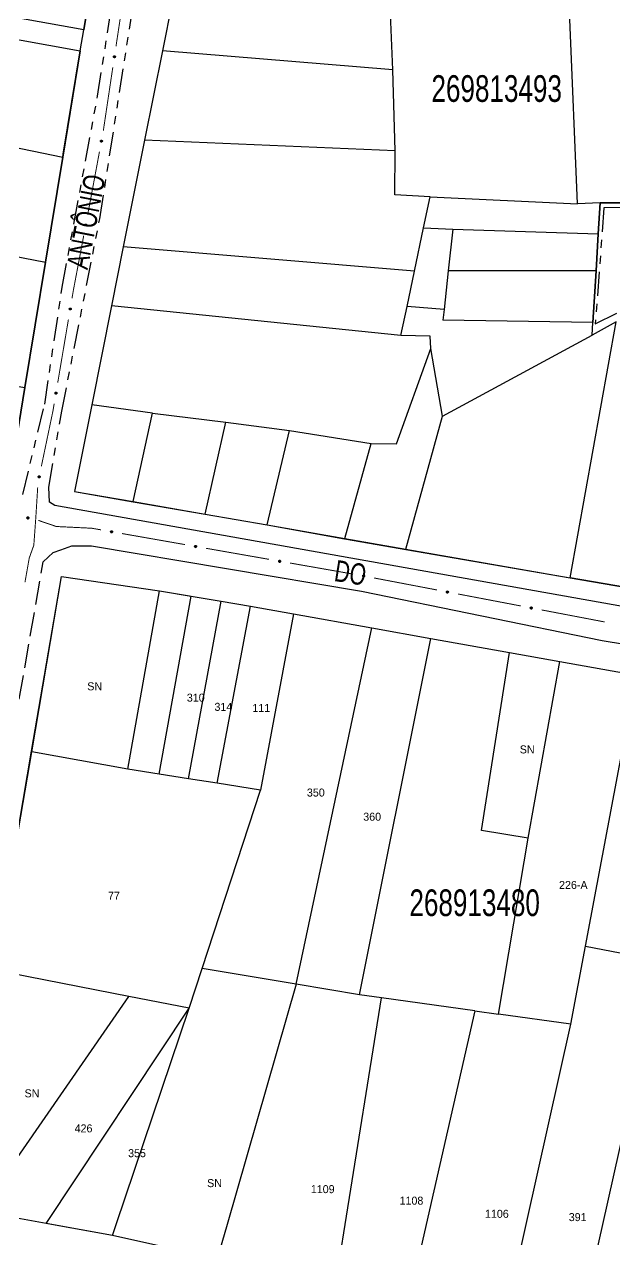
# Model space of a CAD drawing. Extents: x 209193 to 212081, y 4877574 to 4880493.
# Drawn here: x 210298.9 to 210409.7, y 4879056.4 to 4879284.2 of the extents above; entities that cross this region are included whole.
import ezdxf
from ezdxf.enums import TextEntityAlignment as Align

# ---------------------------------------------------------------- set-up
doc = ezdxf.new("R2010")
doc.units = 0
doc.header["$LTSCALE"] = 1.5
doc.header["$MEASUREMENT"] = 0
doc.linetypes.add('TRACO_11', pattern=[8, 3, -1, 3, -1])
doc.linetypes.add('TRACO_25', pattern=[8, 3, -1, 1, -1, 1, -1])
for name, color, linetype in [('CD_MALHA_LOTES', 7, 'CONTINUOUS'), ('CD_TXT_QUADRA', 255, 'CONTINUOUS'), ('RU-QUADRA', 210, 'CONTINUOUS'), ('SV-EIXO-ROD-ESTR', 7, 'CONTINUOUS'), ('SV-EIXO-RUA-N-PAV', 6, 'CONTINUOUS'), ('SV-EIXO-RUA-PAV', 20, 'CONTINUOUS'), ('SV-EST-MUNIC-PAV', 20, 'CONTINUOUS'), ('SV-RUA-NAO-PAV', 7, 'CONTINUOUS'), ('SV-RUA-PAVIM', 7, 'CONTINUOUS'), ('SV-TXT-MUNIC-PAV', 7, 'CONTINUOUS'), ('SV-TXT-RUA-PAV', 7, 'CONTINUOUS'), ('Th_NmrPort', 1, 'CONTINUOUS')]:
    doc.layers.add(name, color=color, linetype=linetype)
doc.styles.add('ARIAL', font='ARIAL.SHX')

msp = doc.modelspace()

# ---------------------------------------------------------------- linework, layer by layer
at = {"layer": 'CD_MALHA_LOTES', "linetype": 'Continuous', "flags": 128}
for points in [[(210402.707237, 4879250.561901), (210399.853673, 4879319.83175)], [(210314.563081, 4879310.231325), (210310.102541, 4879283.168264)], [(210328.497247, 4879297.526537), (210324.840557, 4879279.214924)], [(210368.035547, 4879275.674219), (210367.390669, 4879292.21345)], [(210310.102541, 4879283.168264), (210264.346281, 4879291.394479)], [(210263.728195, 4879287.453265), (210309.447486, 4879279.193905)], [(210309.447486, 4879279.193905), (210306.162639, 4879259.264029)], [(210324.840557, 4879279.214924), (210321.496426, 4879262.468516)], [(210368.035547, 4879275.674219), (210324.840557, 4879279.214924)], [(210368.490755, 4879260.462679), (210368.035547, 4879275.674219)], [(210244.64313, 4879271.957399), (210306.162639, 4879259.264029)], [(210321.496426, 4879262.468516), (210317.506944, 4879242.490382)], [(210368.490755, 4879260.462679), (210321.496426, 4879262.468516)], [(210368.452821, 4879252.230998), (210368.490755, 4879260.462679)], [(210306.162639, 4879259.264029), (210302.925699, 4879239.624811)], [(210375.05334, 4879251.851657), (210368.452821, 4879252.230998)], [(210373.829866, 4879246.031659), (210375.05334, 4879251.851657)], [(210375.05334, 4879251.851657), (210402.707237, 4879250.561901)], [(210254.487128, 4879248.956573), (210302.925699, 4879239.624811)], [(210406.955847, 4879250.713637), (210402.707237, 4879250.561901)], [(210406.955847, 4879250.713637), (210406.600519, 4879244.912909)], [(210415.149594, 4879250.713637), (210406.955847, 4879250.713637)], [(210372.118496, 4879237.890769), (210373.829866, 4879246.031659)], [(210373.829866, 4879246.031659), (210379.30195, 4879245.782215)], [(210379.30195, 4879245.782215), (210378.44944, 4879237.970444)], [(210379.30195, 4879245.782215), (210406.600519, 4879244.912909)], [(210406.600519, 4879244.912909), (210406.176922, 4879237.997687)], [(210317.506944, 4879242.490382), (210315.301276, 4879231.445056)], [(210372.118496, 4879237.890769), (210317.506944, 4879242.490382)], [(210302.925699, 4879239.624811), (210299.052821, 4879216.127226)], [(210370.732769, 4879231.298941), (210372.118496, 4879237.890769)], [(210378.44944, 4879237.970444), (210377.663208, 4879230.765988)], [(210406.176922, 4879237.997687), (210378.44944, 4879237.970444)], [(210406.176922, 4879237.997687), (210405.582016, 4879228.285842)], [(210315.301276, 4879231.445056), (210311.592466, 4879212.872441)], [(210369.590842, 4879225.866857), (210315.301276, 4879231.445056)], [(210369.590842, 4879225.866857), (210370.732769, 4879231.298941)], [(210377.663208, 4879230.765988), (210370.732769, 4879231.298941)], [(210377.663208, 4879230.765988), (210377.443183, 4879228.749842)], [(210405.582016, 4879228.285842), (210377.443183, 4879228.749842)], [(210401.324292, 4879180.463464), (210409.926158, 4879228.405274)], [(210409.926158, 4879228.405274), (210405.438486, 4879225.942725)], [(210405.438486, 4879225.942725), (210405.582016, 4879228.285842)], [(210375.05334, 4879225.753055), (210369.590842, 4879225.866857)], [(210375.205076, 4879223.401146), (210375.05334, 4879225.753055)], [(210377.405249, 4879210.731185), (210405.438486, 4879225.942725)], [(210368.756293, 4879205.572158), (210375.205076, 4879223.401146)], [(210377.405249, 4879210.731185), (210375.205076, 4879223.401146)], [(210278.025174, 4879219.695758), (210299.052821, 4879216.127226)], [(210299.052821, 4879216.127226), (210297.211324, 4879204.954466)], [(210311.592466, 4879212.872441), (210308.35134, 4879196.641851)], [(210323.007871, 4879211.338129), (210311.592466, 4879212.872441)], [(210319.353185, 4879194.727401), (210323.007871, 4879211.338129)], [(210323.007871, 4879211.338129), (210336.739984, 4879209.593164)], [(210370.53447, 4879185.821255), (210377.405249, 4879210.731185)], [(210332.858588, 4879192.377302), (210336.739984, 4879209.593164)], [(210336.739984, 4879209.593164), (210348.689199, 4879208.075804)], [(210344.466433, 4879190.3574), (210348.689199, 4879208.075804)], [(210348.689199, 4879208.075804), (210363.976607, 4879205.648027)], [(210359.037012, 4879187.821948), (210363.976607, 4879205.648027)], [(210363.976607, 4879205.648027), (210368.756293, 4879205.572158)], [(210308.35134, 4879196.641851), (210319.353185, 4879194.727401)], [(210319.353185, 4879194.727401), (210332.858588, 4879192.377302)], [(210332.858588, 4879192.377302), (210344.466433, 4879190.3574)], [(210344.466433, 4879190.3574), (210359.037012, 4879187.821948)], [(210359.037012, 4879187.821948), (210370.53447, 4879185.821255)], [(210370.53447, 4879185.821255), (210401.324292, 4879180.463464)], [(210300.369337, 4879147.810695), (210305.905536, 4879180.719948)], [(210305.905536, 4879180.719948), (210324.308303, 4879178.015421)], [(210420.615695, 4879177.106533), (210401.324292, 4879180.463464)], [(210318.336701, 4879144.599803), (210324.308303, 4879178.015421)], [(210324.308303, 4879178.015421), (210330.224578, 4879177.018339)], [(210324.261556, 4879143.660528), (210330.224578, 4879177.018339)], [(210329.731185, 4879142.79342), (210335.877598, 4879176.065623)], [(210330.224578, 4879177.018339), (210335.877598, 4879176.065623)], [(210335.877598, 4879176.065623), (210341.355132, 4879175.142483)], [(210335.137546, 4879141.936342), (210341.355132, 4879175.142483)], [(210341.355132, 4879175.142483), (210349.439638, 4879173.696308)], [(210349.439638, 4879173.696308), (210343.264938, 4879140.647895)], [(210349.439638, 4879173.696308), (210364.118426, 4879171.070532)], [(210349.909813, 4879104.308045), (210364.118426, 4879171.070532)], [(210364.118426, 4879171.070532), (210375.2034, 4879169.087627)], [(210361.842968, 4879102.274781), (210375.2034, 4879169.087627)], [(210375.2034, 4879169.087627), (210389.950495, 4879166.449632)], [(210384.666819, 4879133.111426), (210389.950495, 4879166.449632)], [(210389.950495, 4879166.449632), (210399.375154, 4879164.763727)], [(210393.417602, 4879131.634596), (210399.375154, 4879164.763727)], [(210399.375154, 4879164.763727), (210413.741593, 4879162.193825)], [(210404.183983, 4879111.421962), (210413.741593, 4879162.193825)], [(210293.292455, 4879106.900844), (210300.369337, 4879147.810695)], [(210318.336701, 4879144.599803), (210300.369337, 4879147.810695)], [(210324.261556, 4879143.660528), (210318.336701, 4879144.599803)], [(210329.731185, 4879142.79342), (210324.261556, 4879143.660528)], [(210335.137546, 4879141.936342), (210329.731185, 4879142.79342)], [(210343.264938, 4879140.647895), (210335.137546, 4879141.936342)], [(210332.3351, 4879107.198885), (210343.264938, 4879140.647895)], [(210393.417602, 4879131.634596), (210384.666819, 4879133.111426)], [(210387.915246, 4879098.645212), (210392.67638, 4879127.240876), (210393.417602, 4879131.634596)], [(210404.183983, 4879111.421962), (210418.507897, 4879108.652669)], [(210318.539515, 4879101.996468), (210293.292455, 4879106.900844)], [(210329.841682, 4879099.800961), (210332.3351, 4879107.198885)], [(210349.909813, 4879104.308045), (210332.3351, 4879107.198885)], [(210349.909813, 4879104.308045), (210336.973607, 4879059.266532), (210335.112116, 4879052.785158)], [(210361.842968, 4879102.274781), (210349.909813, 4879104.308045)], [(210290.599963, 4879061.6959), (210318.539515, 4879101.996468)], [(210329.841682, 4879099.800961), (210318.539515, 4879101.996468)], [(210357.27, 4879047.52), (210359.145491, 4879059.265878), (210365.922148, 4879101.706911)], [(210365.922148, 4879101.706911), (210361.842968, 4879102.274781)], [(210383.473078, 4879099.263614), (210365.922148, 4879101.706911)], [(210416.735869, 4879100.855724), (210407.414685, 4879059.263661), (210402.665459, 4879038.073336)], [(210303.069092, 4879059.440846), (210329.841682, 4879099.800961)], [(210315.466178, 4879057.198821), (210316.164106, 4879059.267146), (210329.841682, 4879099.800961)], [(210383.473078, 4879099.263614), (210374.334932, 4879059.26543), (210370.99502, 4879044.646446)], [(210383.473078, 4879099.263614), (210387.915246, 4879098.645212)], [(210401.424777, 4879096.764526), (210387.915246, 4879098.645212)], [(210388.921684, 4879040.762336), (210393.052576, 4879059.264878), (210401.424777, 4879096.764526)], [(210303.069092, 4879059.440846), (210290.599963, 4879061.6959)], [(210315.466178, 4879057.198821), (210303.069092, 4879059.440846)], [(210335.112116, 4879052.785158), (210315.466178, 4879057.198821)]]:
    msp.add_lwpolyline(points, dxfattribs=at)
at = {"layer": 'CD_MALHA_LOTES', "linetype": 'Continuous'}
msp.add_lwpolyline([(210401.424777, 4879096.764526), (210404.183983, 4879111.421962)], dxfattribs=at)
at = {"layer": 'RU-QUADRA', "linetype": 'Continuous', "flags": 128}
for points in [[(210411.182642, 4879318.095801), (210399.853673, 4879319.83175), (210390.480541, 4879321.268004), (210380.895178, 4879322.750332), (210373.606526, 4879323.853627), (210366.502234, 4879324.942224), (210334.937794, 4879329.778875), (210328.497247, 4879297.526537), (210324.840557, 4879279.214924), (210321.496426, 4879262.468516), (210317.506944, 4879242.490382), (210315.301276, 4879231.445056), (210311.592466, 4879212.872441), (210308.35134, 4879196.641851), (210319.347358, 4879194.693911), (210332.858588, 4879192.377302), (210344.466433, 4879190.3574), (210359.03002, 4879187.78177), (210370.527926, 4879185.783644), (210401.318944, 4879180.432728), (210420.615695, 4879177.106533)], [(210179.149943, 4879299.940748), (210175.857757, 4879280.43617), (210172.260603, 4879259.124798), (210170.010659, 4879245.79499), (210165.863322, 4879221.224057), (210198.720238, 4879215.819791), (210222.195794, 4879211.95856), (210234.522881, 4879210.230387), (210246.076292, 4879208.315613), (210274.958794, 4879203.271539), (210296.327815, 4879199.594023), (210297.211324, 4879204.954466), (210299.052821, 4879216.127226), (210302.925699, 4879239.624811), (210306.162639, 4879259.264029), (210306.256382, 4879259.832789), (210309.413746, 4879279.199466), (210310.102541, 4879283.168264), (210312.743303, 4879299.190341)], [(210409.926158, 4879228.405274), (210405.438486, 4879225.942725), (210405.582016, 4879228.285842), (210406.176922, 4879237.997687), (210406.600519, 4879244.912909), (210406.955847, 4879250.713637), (210415.149594, 4879250.713637)], [(210335.112116, 4879052.785158), (210315.466178, 4879057.198821), (210304.027573, 4879059.267504), (210303.069092, 4879059.440846), (210290.599963, 4879061.6959), (210285.714518, 4879062.579437), (210293.292455, 4879106.900844), (210300.306637, 4879147.951926), (210305.905536, 4879180.719948), (210324.308303, 4879178.015421), (210335.885399, 4879176.064309), (210341.355132, 4879175.142483), (210349.439638, 4879173.696308), (210364.118426, 4879171.070532), (210375.2034, 4879169.087627), (210389.950495, 4879166.449632), (210399.375154, 4879164.763727), (210413.741593, 4879162.193825)]]:
    msp.add_lwpolyline(points, dxfattribs=at)
at = {"layer": 'SV-EIXO-ROD-ESTR'}
for points in [[(210299.508716, 4879191.821801), (210299.54921, 4879191.84923), (210299.58962, 4879191.864523), (210299.626996, 4879191.867577), (210299.660728, 4879191.861664), (210299.694556, 4879191.851728), (210299.726451, 4879191.834186), (210299.757539, 4879191.806875), (210299.785339, 4879191.766448), (210299.798285, 4879191.724021), (210299.80324, 4879191.687539), (210299.799099, 4879191.65201), (210299.788896, 4879191.61931), (210299.769579, 4879191.586781), (210299.741594, 4879191.555547), (210299.700267, 4879191.528577), (210299.660546, 4879191.513855), (210299.624317, 4879191.51185), (210299.588625, 4879191.516239), (210299.554211, 4879191.526797), (210299.523001, 4879191.544197), (210299.491604, 4879191.57243), (210299.465525, 4879191.613573), (210299.45039, 4879191.653022), (210299.447877, 4879191.689213), (210299.452988, 4879191.724255), (210299.462541, 4879191.758305), (210299.47884, 4879191.791101), (210299.508716, 4879191.821801)], [(210315.190337, 4879189.222008), (210315.229971, 4879189.250664), (210315.269895, 4879189.267187), (210315.30716, 4879189.271384), (210315.341057, 4879189.266507), (210315.375173, 4879189.257611), (210315.40759, 4879189.241053), (210315.4395, 4879189.214707), (210315.468524, 4879189.175149), (210315.482763, 4879189.133139), (210315.488832, 4879189.096825), (210315.485781, 4879189.061187), (210315.476584, 4879189.028189), (210315.458272, 4879188.995084), (210315.431256, 4879188.963008), (210315.390774, 4879188.934786), (210315.351522, 4879188.918855), (210315.315372, 4879188.915742), (210315.279562, 4879188.919036), (210315.244841, 4879188.928535), (210315.213113, 4879188.944972), (210315.180866, 4879188.97223), (210315.15354, 4879189.012556), (210315.137204, 4879189.051523), (210315.133584, 4879189.08762), (210315.137621, 4879189.122802), (210315.146127, 4879189.157128), (210315.161415, 4879189.190408), (210315.190337, 4879189.222008)], [(210330.949913, 4879186.45872), (210330.989547, 4879186.487375), (210331.029471, 4879186.503898), (210331.066736, 4879186.508096), (210331.100633, 4879186.503218), (210331.134749, 4879186.494322), (210331.167166, 4879186.477765), (210331.199076, 4879186.451418), (210331.2281, 4879186.411861), (210331.242339, 4879186.369851), (210331.248408, 4879186.333537), (210331.245357, 4879186.297898), (210331.23616, 4879186.264901), (210331.217848, 4879186.231796), (210331.190832, 4879186.19972), (210331.15035, 4879186.171497), (210331.111098, 4879186.155567), (210331.074948, 4879186.152453), (210331.039138, 4879186.155747), (210331.004417, 4879186.165246), (210330.972689, 4879186.181683), (210330.940442, 4879186.208942), (210330.913116, 4879186.249267), (210330.89678, 4879186.288234), (210330.89316, 4879186.324332), (210330.897197, 4879186.359513), (210330.905703, 4879186.39384), (210330.920991, 4879186.42712), (210330.949913, 4879186.45872)], [(210346.709489, 4879183.695431), (210346.749123, 4879183.724087), (210346.789047, 4879183.74061), (210346.826312, 4879183.744807), (210346.860209, 4879183.73993), (210346.894325, 4879183.731034), (210346.926742, 4879183.714476), (210346.958652, 4879183.688129), (210346.987676, 4879183.648572), (210347.001915, 4879183.606562), (210347.007984, 4879183.570248), (210347.004933, 4879183.53461), (210346.995736, 4879183.501612), (210346.977424, 4879183.468507), (210346.950408, 4879183.436431), (210346.909926, 4879183.408209), (210346.870675, 4879183.392278), (210346.834524, 4879183.389165), (210346.798714, 4879183.392459), (210346.763993, 4879183.401958), (210346.732265, 4879183.418395), (210346.700018, 4879183.445653), (210346.672692, 4879183.485979), (210346.656356, 4879183.524945), (210346.652736, 4879183.561043), (210346.656773, 4879183.596225), (210346.665279, 4879183.630551), (210346.680567, 4879183.663831), (210346.709489, 4879183.695431)], [(210362.470016, 4879180.928289), (210362.51007, 4879180.956355), (210362.550234, 4879180.972285), (210362.587557, 4879180.975931), (210362.621378, 4879180.970552), (210362.655359, 4879180.961152), (210362.687528, 4879180.944117), (210362.719043, 4879180.917301), (210362.747479, 4879180.877319), (210362.761094, 4879180.835102), (210362.766626, 4879180.798702), (210362.763048, 4879180.763113), (210362.753364, 4879180.730255), (210362.734563, 4879180.697425), (210362.707076, 4879180.665752), (210362.66618, 4879180.638132), (210362.626698, 4879180.622784), (210362.590505, 4879180.620206), (210362.554748, 4879180.624029), (210362.520171, 4879180.634041), (210362.48869, 4879180.650946), (210362.45685, 4879180.678679), (210362.430124, 4879180.719404), (210362.414366, 4879180.758608), (210362.411281, 4879180.794756), (210362.415838, 4879180.829873), (210362.424851, 4879180.864071), (210362.440629, 4879180.89712), (210362.470016, 4879180.928289)], [(210378.186972, 4879177.93208), (210378.227027, 4879177.960145), (210378.26719, 4879177.976076), (210378.304513, 4879177.979721), (210378.338334, 4879177.974343), (210378.372315, 4879177.964943), (210378.404484, 4879177.947908), (210378.436, 4879177.921091), (210378.464436, 4879177.881109), (210378.478051, 4879177.838893), (210378.483583, 4879177.802493), (210378.480005, 4879177.766903), (210378.47032, 4879177.734046), (210378.45152, 4879177.701216), (210378.424033, 4879177.669543), (210378.383137, 4879177.641922), (210378.343654, 4879177.626574), (210378.307461, 4879177.623996), (210378.271705, 4879177.62782), (210378.237128, 4879177.637832), (210378.205647, 4879177.654736), (210378.173807, 4879177.682469), (210378.14708, 4879177.723195), (210378.131323, 4879177.762399), (210378.128238, 4879177.798546), (210378.132794, 4879177.833664), (210378.141808, 4879177.867861), (210378.157586, 4879177.900911), (210378.186972, 4879177.93208)], [(210393.903929, 4879174.93587), (210393.943983, 4879174.963936), (210393.984147, 4879174.979867), (210394.02147, 4879174.983512), (210394.055291, 4879174.978133), (210394.089272, 4879174.968734), (210394.121441, 4879174.951698), (210394.152957, 4879174.924882), (210394.181393, 4879174.8849), (210394.195008, 4879174.842683), (210394.20054, 4879174.806284), (210394.196962, 4879174.770694), (210394.187277, 4879174.737836), (210394.168477, 4879174.705006), (210394.140989, 4879174.673333), (210394.100094, 4879174.645713), (210394.060611, 4879174.630365), (210394.024418, 4879174.627787), (210393.988662, 4879174.631611), (210393.954085, 4879174.641623), (210393.922603, 4879174.658527), (210393.890764, 4879174.68626), (210393.864037, 4879174.726985), (210393.84828, 4879174.76619), (210393.845194, 4879174.802337), (210393.849751, 4879174.837455), (210393.858765, 4879174.871652), (210393.874543, 4879174.904702), (210393.903929, 4879174.93587)]]:
    msp.add_lwpolyline(points, close=True, dxfattribs=at)
for points in [[(210299.447877, 4879191.689213), (210299.799099, 4879191.65201)], [(210299.45039, 4879191.653022), (210299.788896, 4879191.61931)], [(210299.452376, 4879191.669661), (210299.790941, 4879191.635781)], [(210299.452889, 4879191.705785), (210299.798918, 4879191.667572)], [(210299.452988, 4879191.724255), (210299.80324, 4879191.687539)], [(210299.45988, 4879191.631876), (210299.774394, 4879191.602977)], [(210299.461696, 4879191.741585), (210299.796253, 4879191.708535)], [(210299.462541, 4879191.758305), (210299.798285, 4879191.724021)], [(210299.465525, 4879191.613573), (210299.769579, 4879191.586781)], [(210299.475294, 4879191.773605), (210299.787413, 4879191.746596)], [(210299.47884, 4879191.791101), (210299.785339, 4879191.766448)], [(210299.482635, 4879191.593721), (210299.752502, 4879191.57128)], [(210299.491604, 4879191.57243), (210299.741594, 4879191.555547)], [(210299.494237, 4879191.80452), (210299.767606, 4879191.785534)], [(210299.508716, 4879191.821801), (210299.757539, 4879191.806875)], [(210299.513178, 4879191.559527), (210299.713239, 4879191.54318)], [(210299.523001, 4879191.544197), (210299.700267, 4879191.528577)], [(210299.53138, 4879191.835845), (210299.734668, 4879191.821618)], [(210299.542985, 4879191.535239), (210299.674025, 4879191.522038)], [(210299.54921, 4879191.84923), (210299.726451, 4879191.834186)], [(210299.554211, 4879191.526797), (210299.660546, 4879191.513855)], [(210299.572208, 4879191.858047), (210299.701635, 4879191.843786)], [(210299.58962, 4879191.864523), (210299.694556, 4879191.851728)], [(210315.21256, 4879189.23674), (210315.416188, 4879189.228742)], [(210315.229971, 4879189.250664), (210315.40759, 4879189.241053)], [(210315.252689, 4879189.260181), (210315.382492, 4879189.249889)], [(210315.269895, 4879189.267187), (210315.375173, 4879189.257611)], [(210315.133584, 4879189.08762), (210315.485781, 4879189.061187)], [(210315.137204, 4879189.051523), (210315.476584, 4879189.028189)], [(210315.137621, 4879189.122802), (210315.488832, 4879189.096825)], [(210315.138087, 4879189.104337), (210315.485123, 4879189.076736)], [(210315.13868, 4879189.068214), (210315.478124, 4879189.044715)], [(210315.145794, 4879189.14039), (210315.481206, 4879189.117598)], [(210315.146127, 4879189.157128), (210315.482763, 4879189.133139)], [(210315.147337, 4879189.030678), (210315.462588, 4879189.01142)], [(210315.15354, 4879189.012556), (210315.458272, 4879188.995084)], [(210315.158405, 4879189.172812), (210315.471204, 4879189.15537)], [(210315.161415, 4879189.190408), (210315.468524, 4879189.175149)], [(210315.171249, 4879188.993237), (210315.441677, 4879188.979068)], [(210315.176393, 4879189.204292), (210315.450216, 4879189.193684)], [(210315.180866, 4879188.97223), (210315.431256, 4879188.963008)], [(210315.190337, 4879189.222008), (210315.4395, 4879189.214707)], [(210315.202825, 4879188.959993), (210315.403293, 4879188.949779)], [(210315.213113, 4879188.944972), (210315.390774, 4879188.934786)], [(210315.233362, 4879188.93663), (210315.364744, 4879188.927446)], [(210315.244841, 4879188.928535), (210315.351522, 4879188.918855)], [(210330.89316, 4879186.324332), (210331.245357, 4879186.297898)], [(210330.89678, 4879186.288234), (210331.23616, 4879186.264901)], [(210330.897197, 4879186.359513), (210331.248408, 4879186.333537)], [(210330.897663, 4879186.341049), (210331.2447, 4879186.313447)], [(210330.898256, 4879186.304926), (210331.2377, 4879186.281427)], [(210330.90537, 4879186.377101), (210331.240782, 4879186.354309)], [(210330.905703, 4879186.39384), (210331.242339, 4879186.369851)], [(210330.906913, 4879186.267389), (210331.222164, 4879186.248132)], [(210330.913116, 4879186.249267), (210331.217848, 4879186.231796)], [(210330.917981, 4879186.409524), (210331.23078, 4879186.392082)], [(210330.920991, 4879186.42712), (210331.2281, 4879186.411861)], [(210330.930825, 4879186.229948), (210331.201253, 4879186.215779)], [(210330.935969, 4879186.441003), (210331.209792, 4879186.430395)], [(210330.940442, 4879186.208942), (210331.190832, 4879186.19972)], [(210330.949913, 4879186.45872), (210331.199076, 4879186.451418)], [(210330.962401, 4879186.196705), (210331.162869, 4879186.186491)], [(210330.972136, 4879186.473451), (210331.175764, 4879186.465454)], [(210330.972689, 4879186.181683), (210331.15035, 4879186.171497)], [(210330.989547, 4879186.487375), (210331.167166, 4879186.477765)], [(210330.992938, 4879186.173341), (210331.12432, 4879186.164158)], [(210331.004417, 4879186.165246), (210331.111098, 4879186.155567)], [(210331.012265, 4879186.496892), (210331.142068, 4879186.486601)], [(210331.029471, 4879186.503898), (210331.134749, 4879186.494322)], [(210346.652736, 4879183.561043), (210347.004933, 4879183.53461)], [(210346.656356, 4879183.524945), (210346.995736, 4879183.501612)], [(210346.656773, 4879183.596225), (210347.007984, 4879183.570248)], [(210346.657239, 4879183.57776), (210347.004276, 4879183.550159)], [(210346.657832, 4879183.541637), (210346.997276, 4879183.518138)], [(210346.664946, 4879183.613813), (210347.000358, 4879183.591021)], [(210346.665279, 4879183.630551), (210347.001915, 4879183.606562)], [(210346.666489, 4879183.504101), (210346.98174, 4879183.484843)], [(210346.672692, 4879183.485979), (210346.977424, 4879183.468507)], [(210346.677557, 4879183.646235), (210346.990357, 4879183.628793)], [(210346.680567, 4879183.663831), (210346.987676, 4879183.648572)], [(210346.690402, 4879183.46666), (210346.960829, 4879183.452491)], [(210346.695545, 4879183.677715), (210346.969368, 4879183.667107)], [(210346.700018, 4879183.445653), (210346.950408, 4879183.436431)], [(210346.709489, 4879183.695431), (210346.958652, 4879183.688129)], [(210346.721977, 4879183.433416), (210346.922445, 4879183.423202)], [(210346.731712, 4879183.710163), (210346.93534, 4879183.702165)], [(210346.732265, 4879183.418395), (210346.909926, 4879183.408209)], [(210346.749123, 4879183.724087), (210346.926742, 4879183.714476)], [(210346.752514, 4879183.410053), (210346.883896, 4879183.400869)], [(210346.763993, 4879183.401958), (210346.870675, 4879183.392278)], [(210346.771841, 4879183.733604), (210346.901644, 4879183.723312)], [(210346.789047, 4879183.74061), (210346.894325, 4879183.731034)], [(210362.411281, 4879180.794756), (210362.763048, 4879180.763113)], [(210362.414366, 4879180.758608), (210362.753364, 4879180.730255)], [(210362.415838, 4879180.829873), (210362.766626, 4879180.798702)], [(210362.41603, 4879180.811404), (210362.76262, 4879180.77867)], [(210362.416089, 4879180.775276), (210362.755147, 4879180.746756)], [(210362.424189, 4879180.737616), (210362.739121, 4879180.713695)], [(210362.42427, 4879180.847339), (210362.759308, 4879180.819585)], [(210362.424851, 4879180.864071), (210362.761094, 4879180.835102)], [(210362.430124, 4879180.719404), (210362.734563, 4879180.697425)], [(210362.43736, 4879180.879571), (210362.749867, 4879180.857502)], [(210362.440629, 4879180.89712), (210362.747479, 4879180.877319)], [(210362.447545, 4879180.699825), (210362.717733, 4879180.681656)], [(210362.455812, 4879180.910781), (210362.729447, 4879180.896122)], [(210362.45685, 4879180.678679), (210362.707076, 4879180.665752)], [(210362.470016, 4879180.928289), (210362.719043, 4879180.917301)], [(210362.478625, 4879180.666118), (210362.67892, 4879180.652938)], [(210362.48869, 4879180.650946), (210362.66618, 4879180.638132)], [(210362.492455, 4879180.94269), (210362.695942, 4879180.93168)], [(210362.508813, 4879180.642305), (210362.640045, 4879180.631178)], [(210362.51007, 4879180.956355), (210362.687528, 4879180.944117)], [(210362.520171, 4879180.634041), (210362.626698, 4879180.622784)], [(210362.532926, 4879180.965535), (210362.662562, 4879180.953323)], [(210362.550234, 4879180.972285), (210362.655359, 4879180.961152)], [(210378.141227, 4879177.85113), (210378.476264, 4879177.823376)], [(210378.141808, 4879177.867861), (210378.478051, 4879177.838893)], [(210378.154317, 4879177.883362), (210378.466823, 4879177.861292)], [(210378.157586, 4879177.900911), (210378.464436, 4879177.881109)], [(210378.172768, 4879177.914571), (210378.446404, 4879177.899912)], [(210378.186972, 4879177.93208), (210378.436, 4879177.921091)], [(210378.209411, 4879177.946481), (210378.412899, 4879177.935471)], [(210378.227027, 4879177.960145), (210378.404484, 4879177.947908)], [(210378.249883, 4879177.969325), (210378.379519, 4879177.957114)], [(210378.26719, 4879177.976076), (210378.372315, 4879177.964943)], [(210378.128238, 4879177.798546), (210378.480005, 4879177.766903)], [(210378.131323, 4879177.762399), (210378.47032, 4879177.734046)], [(210378.132794, 4879177.833664), (210378.483583, 4879177.802493)], [(210378.132987, 4879177.815195), (210378.479577, 4879177.782461)], [(210378.133045, 4879177.779067), (210378.472104, 4879177.750547)], [(210378.141146, 4879177.741406), (210378.456078, 4879177.717486)], [(210378.14708, 4879177.723195), (210378.45152, 4879177.701216)], [(210378.164502, 4879177.703616), (210378.43469, 4879177.685446)], [(210378.173807, 4879177.682469), (210378.424033, 4879177.669543)], [(210378.195582, 4879177.669909), (210378.395877, 4879177.656729)], [(210378.205647, 4879177.654736), (210378.383137, 4879177.641922)], [(210378.225769, 4879177.646096), (210378.357002, 4879177.634969)], [(210378.237128, 4879177.637832), (210378.343654, 4879177.626574)], [(210393.845194, 4879174.802337), (210394.196962, 4879174.770694)], [(210393.84828, 4879174.76619), (210394.187277, 4879174.737836)], [(210393.849751, 4879174.837455), (210394.20054, 4879174.806284)], [(210393.849944, 4879174.818985), (210394.196534, 4879174.786251)], [(210393.850002, 4879174.782858), (210394.189061, 4879174.754338)], [(210393.858103, 4879174.745197), (210394.173035, 4879174.721276)], [(210393.858183, 4879174.85492), (210394.193221, 4879174.827167)], [(210393.858765, 4879174.871652), (210394.195008, 4879174.842683)], [(210393.864037, 4879174.726985), (210394.168477, 4879174.705006)], [(210393.871273, 4879174.887152), (210394.18378, 4879174.865083)], [(210393.874543, 4879174.904702), (210394.181393, 4879174.8849)], [(210393.881459, 4879174.707406), (210394.151647, 4879174.689237)], [(210393.889725, 4879174.918362), (210394.163361, 4879174.903703)], [(210393.890764, 4879174.68626), (210394.140989, 4879174.673333)], [(210393.903929, 4879174.93587), (210394.152957, 4879174.924882)], [(210393.912538, 4879174.673699), (210394.112834, 4879174.66052)], [(210393.922603, 4879174.658527), (210394.100094, 4879174.645713)], [(210393.926368, 4879174.950271), (210394.129855, 4879174.939261)], [(210393.942726, 4879174.649886), (210394.073958, 4879174.63876)], [(210393.943983, 4879174.963936), (210394.121441, 4879174.951698)], [(210393.954085, 4879174.641623), (210394.060611, 4879174.630365)], [(210393.96684, 4879174.973116), (210394.096476, 4879174.960905)], [(210393.984147, 4879174.979867), (210394.089272, 4879174.968734)]]:
    msp.add_lwpolyline(points, dxfattribs=at)
at = {"layer": 'SV-EIXO-ROD-ESTR', "const_width": 0.18}
for points in [[(210301.56869, 4879191.217604), (210304.407904, 4879190.248655)], [(210304.407904, 4879190.248655), (210304.944184, 4879190.065637)], [(210304.944184, 4879190.065637), (210311.369894, 4879189.752186)], [(210311.369894, 4879189.752186), (210311.590645, 4879189.741419)], [(210311.590645, 4879189.741419), (210313.3429, 4879189.434178)], [(210317.282794, 4879188.743356), (210329.102476, 4879186.67089)], [(210333.04237, 4879185.980068), (210344.862052, 4879183.907601)], [(210348.801946, 4879183.216779), (210360.621628, 4879181.144313)], [(210364.55516, 4879180.418723), (210376.342878, 4879178.171566)], [(210380.272117, 4879177.422514), (210392.059834, 4879175.175357)], [(210395.989074, 4879174.426305), (210407.776791, 4879172.179148)]]:
    msp.add_lwpolyline(points, dxfattribs=at)
at = {"layer": 'SV-EIXO-RUA-N-PAV', "const_width": 0.18}
for points in [[(210317.767563, 4879290.775973), (210316.147288, 4879280.082157)], [(210315.548066, 4879276.127295), (210315.398261, 4879275.138579)], [(210315.299594, 4879274.487382), (210313.769489, 4879264.259835)], [(210315.398261, 4879275.138579), (210315.299594, 4879274.487382)], [(210313.045062, 4879260.326116), (210311.58058, 4879252.461303)], [(210311.515376, 4879252.111137), (210310.837374, 4879248.530955)], [(210311.58058, 4879252.461303), (210311.515376, 4879252.111137)], [(210310.093097, 4879244.600809), (210308.232404, 4879234.775442)], [(210308.232404, 4879234.775442), (210308.142487, 4879234.300633)], [(210308.142487, 4879234.300633), (210307.88916, 4879232.805187)], [(210307.221082, 4879228.861372), (210305.216848, 4879217.029929)], [(210304.381751, 4879212.100161), (210304.317136, 4879211.718723)], [(210304.54877, 4879213.086115), (210304.381751, 4879212.100161)], [(210304.317136, 4879211.718723), (210302.143609, 4879201.330544)], [(210301.460251, 4879197.39695), (210301.084394, 4879191.408734)], [(210301.084394, 4879191.408734), (210301.082805, 4879191.383423)]]:
    msp.add_lwpolyline(points, dxfattribs=at)
at = {"layer": 'SV-EIXO-RUA-N-PAV'}
for points in [[(210315.978039, 4879278.230294), (210316.007607, 4879278.191335), (210316.025052, 4879278.151806), (210316.030113, 4879278.114648), (210316.026023, 4879278.080647), (210316.017921, 4879278.046334), (210316.00212, 4879278.013541), (210315.976521, 4879277.981029), (210315.937648, 4879277.951095), (210315.895979, 4879277.935885), (210315.859816, 4879277.928975), (210315.824116, 4879277.931198), (210315.790914, 4879277.939627), (210315.757393, 4879277.957166), (210315.724699, 4879277.98343), (210315.695545, 4879278.023247), (210315.678708, 4879278.062118), (210315.674756, 4879278.098187), (210315.677219, 4879278.134063), (210315.68591, 4879278.168995), (210315.701606, 4879278.201096), (210315.728109, 4879278.233967), (210315.76779, 4879278.262221), (210315.806367, 4879278.279457), (210315.842371, 4879278.283913), (210315.877636, 4879278.280694), (210315.912151, 4879278.272986), (210315.945777, 4879278.258475), (210315.978039, 4879278.230294)], [(210313.545706, 4879262.413421), (210313.573942, 4879262.373487), (210313.590045, 4879262.333392), (210313.59385, 4879262.296085), (210313.588616, 4879262.262241), (210313.579361, 4879262.22822), (210313.562464, 4879262.195979), (210313.535783, 4879262.164349), (210313.495922, 4879262.135742), (210313.453764, 4879262.121946), (210313.417389, 4879262.116259), (210313.381784, 4879262.119685), (210313.348885, 4879262.129229), (210313.315975, 4879262.147889), (210313.284185, 4879262.17524), (210313.25639, 4879262.216017), (210313.240873, 4879262.255434), (210313.23814, 4879262.291616), (210313.241811, 4879262.327388), (210313.251675, 4879262.362008), (210313.268445, 4879262.393561), (210313.296041, 4879262.425519), (210313.336652, 4879262.452419), (210313.375788, 4879262.468344), (210313.411922, 4879262.471584), (210313.447059, 4879262.467178), (210313.481295, 4879262.458311), (210313.514412, 4879262.442674), (210313.545706, 4879262.413421)], [(210310.600129, 4879246.686571), (210310.628243, 4879246.646551), (210310.644222, 4879246.606406), (210310.647913, 4879246.569088), (210310.642576, 4879246.53526), (210310.633217, 4879246.501268), (210310.616221, 4879246.469078), (210310.589443, 4879246.43753), (210310.549495, 4879246.409046), (210310.507295, 4879246.395379), (210310.470902, 4879246.389803), (210310.435309, 4879246.393338), (210310.402439, 4879246.402982), (210310.369586, 4879246.421743), (210310.33788, 4879246.449192), (210310.31021, 4879246.490054), (210310.294814, 4879246.529518), (210310.292192, 4879246.565708), (210310.295972, 4879246.601469), (210310.305942, 4879246.636058), (210310.322808, 4879246.66756), (210310.350503, 4879246.699433), (210310.391195, 4879246.726209), (210310.43038, 4879246.742014), (210310.466524, 4879246.745143), (210310.501647, 4879246.740629), (210310.535855, 4879246.731657), (210310.568924, 4879246.715919), (210310.600129, 4879246.686571)], [(210307.687652, 4879230.956556), (210307.716536, 4879230.917088), (210307.733289, 4879230.87726), (210307.737702, 4879230.84002), (210307.73302, 4879230.806095), (210307.724321, 4879230.771928), (210307.707951, 4879230.739416), (210307.681789, 4879230.707355), (210307.6424, 4879230.678103), (210307.600472, 4879230.663622), (210307.564194, 4879230.657343), (210307.528538, 4879230.660188), (210307.495488, 4879230.669195), (210307.462278, 4879230.687316), (210307.430047, 4879230.714146), (210307.401591, 4879230.754465), (210307.385434, 4879230.793624), (210307.382113, 4879230.829756), (210307.3852, 4879230.865584), (210307.394499, 4879230.900359), (210307.410752, 4879230.932181), (210307.437824, 4879230.964585), (210307.477991, 4879230.992143), (210307.516863, 4879231.008704), (210307.552939, 4879231.012532), (210307.588143, 4879231.008698), (210307.622519, 4879231.00039), (210307.655886, 4879230.985295), (210307.687652, 4879230.956556)], [(210305.015341, 4879215.181299), (210305.044225, 4879215.14183), (210305.060978, 4879215.102002), (210305.06539, 4879215.064762), (210305.060708, 4879215.030838), (210305.05201, 4879214.996671), (210305.03564, 4879214.964158), (210305.009477, 4879214.932097), (210304.970088, 4879214.902845), (210304.928161, 4879214.888365), (210304.891883, 4879214.882086), (210304.856227, 4879214.884931), (210304.823177, 4879214.893937), (210304.789967, 4879214.912059), (210304.757735, 4879214.938889), (210304.72928, 4879214.979208), (210304.713123, 4879215.018366), (210304.709801, 4879215.054499), (210304.712889, 4879215.090326), (210304.722187, 4879215.125102), (210304.738441, 4879215.156924), (210304.765513, 4879215.189327), (210304.80568, 4879215.216886), (210304.844552, 4879215.233446), (210304.880628, 4879215.237274), (210304.915832, 4879215.233441), (210304.950207, 4879215.225133), (210304.983575, 4879215.210038), (210305.015341, 4879215.181299)], [(210301.871189, 4879199.491026), (210301.898535, 4879199.450476), (210301.913745, 4879199.410034), (210301.916722, 4879199.372652), (210301.91074, 4879199.338932), (210301.900734, 4879199.305125), (210301.883126, 4879199.273266), (210301.855751, 4879199.242234), (210301.815266, 4879199.214518), (210301.772813, 4879199.20166), (210301.73632, 4879199.19678), (210301.700801, 4879199.200993), (210301.668121, 4879199.211264), (210301.635632, 4879199.230648), (210301.604456, 4879199.258697), (210301.577571, 4879199.30008), (210301.562932, 4879199.339831), (210301.561001, 4879199.376064), (210301.565464, 4879199.411747), (210301.576092, 4879199.446139), (210301.593557, 4879199.477313), (210301.621855, 4879199.508652), (210301.663051, 4879199.534646), (210301.702531, 4879199.5497), (210301.738728, 4879199.552139), (210301.773758, 4879199.546955), (210301.807789, 4879199.537331), (210301.840552, 4879199.520965), (210301.871189, 4879199.491026)]]:
    msp.add_lwpolyline(points, close=True, dxfattribs=at)
for points in [[(210315.68591, 4879278.168995), (210315.678708, 4879278.062118)], [(210315.693736, 4879278.180659), (210315.687604, 4879278.049099)], [(210315.701606, 4879278.201096), (210315.695545, 4879278.023247)], [(210315.716385, 4879278.21173), (210315.710825, 4879278.011079)], [(210315.728109, 4879278.233967), (210315.724699, 4879277.98343)], [(210315.748887, 4879278.244068), (210315.740996, 4879277.973385)], [(210315.76779, 4879278.262221), (210315.757393, 4879277.957166)], [(210315.785763, 4879278.268843), (210315.773825, 4879277.95323)], [(210315.806367, 4879278.279457), (210315.790914, 4879277.939627)], [(210315.823088, 4879278.278369), (210315.807471, 4879277.938471)], [(210315.842371, 4879278.283913), (210315.824116, 4879277.931198)], [(210315.859188, 4879278.2798), (210315.839646, 4879277.932216)], [(210315.877636, 4879278.280694), (210315.859816, 4879277.928975)], [(210315.89541, 4879278.272931), (210315.880406, 4879277.937081)], [(210315.912151, 4879278.272986), (210315.895979, 4879277.935885)], [(210315.928116, 4879278.261075), (210315.917936, 4879277.947956)], [(210315.945777, 4879278.258475), (210315.937648, 4879277.951095)], [(210315.960004, 4879278.243823), (210315.955752, 4879277.969828)], [(210315.978039, 4879278.230294), (210315.976521, 4879277.981029)], [(210315.993283, 4879278.208419), (210315.990012, 4879278.00466)], [(210316.007607, 4879278.191335), (210316.00212, 4879278.013541)], [(210316.017649, 4879278.168844), (210316.010371, 4879278.038838)], [(210316.025052, 4879278.151806), (210316.017921, 4879278.046334)], [(210313.251675, 4879262.362008), (210313.240873, 4879262.255434)], [(210313.25989, 4879262.373401), (210313.249325, 4879262.242123)], [(210313.268445, 4879262.393561), (210313.25639, 4879262.216017)], [(210313.283574, 4879262.403691), (210313.271251, 4879262.203341)], [(210313.296041, 4879262.425519), (210313.284185, 4879262.17524)], [(210313.317148, 4879262.434914), (210313.300134, 4879262.164651)], [(210313.336652, 4879262.452419), (210313.315975, 4879262.147889)], [(210313.354838, 4879262.458432), (210313.332265, 4879262.1434)], [(210313.375788, 4879262.468344), (210313.348885, 4879262.129229)], [(210313.392464, 4879262.466693), (210313.365394, 4879262.127516)], [(210313.411922, 4879262.471584), (210313.381784, 4879262.119685)], [(210313.428591, 4879262.466906), (210313.397339, 4879262.120179)], [(210313.447059, 4879262.467178), (210313.417389, 4879262.116259)], [(210313.464561, 4879262.45882), (210313.43824, 4879262.123667)], [(210313.481295, 4879262.458311), (210313.453764, 4879262.121946)], [(210313.496848, 4879262.445868), (210313.476116, 4879262.13327)], [(210313.514412, 4879262.442674), (210313.495922, 4879262.135742)], [(210313.528137, 4879262.42755), (210313.514648, 4879262.153854)], [(210313.545706, 4879262.413421), (210313.535783, 4879262.164349)], [(210313.560202, 4879262.391044), (210313.550063, 4879262.187511)], [(210313.573942, 4879262.373487), (210313.562464, 4879262.195979)], [(210313.58322, 4879262.35067), (210313.571563, 4879262.220983)], [(210313.590045, 4879262.333392), (210313.579361, 4879262.22822)], [(210310.305942, 4879246.636058), (210310.294814, 4879246.529518)], [(210310.314192, 4879246.647426), (210310.303225, 4879246.516181)], [(210310.322808, 4879246.66756), (210310.31021, 4879246.490054)], [(210310.337968, 4879246.677643), (210310.325032, 4879246.477332)], [(210310.350503, 4879246.699433), (210310.33788, 4879246.449192)], [(210310.371638, 4879246.708764), (210310.353797, 4879246.438554)], [(210310.391195, 4879246.726209), (210310.369586, 4879246.421743)], [(210310.4094, 4879246.732165), (210310.385862, 4879246.417205)], [(210310.43038, 4879246.742014), (210310.402439, 4879246.402982)], [(210310.447051, 4879246.740312), (210310.418943, 4879246.401219)], [(210310.466524, 4879246.745143), (210310.435309, 4879246.393338)], [(210310.483178, 4879246.740414), (210310.450865, 4879246.393784)], [(210310.501647, 4879246.740629), (210310.470902, 4879246.389803)], [(210310.519123, 4879246.732218), (210310.491777, 4879246.397147)], [(210310.535855, 4879246.731657), (210310.507295, 4879246.395379)], [(210310.551371, 4879246.719167), (210310.529681, 4879246.406634)], [(210310.568924, 4879246.715919), (210310.549495, 4879246.409046)], [(210310.582603, 4879246.700754), (210310.568277, 4879246.4271)], [(210310.600129, 4879246.686571), (210310.589443, 4879246.43753)], [(210310.614557, 4879246.664149), (210310.603794, 4879246.460649)], [(210310.628243, 4879246.646551), (210310.616221, 4879246.469078)], [(210310.637451, 4879246.623706), (210310.625397, 4879246.494055)], [(210310.644222, 4879246.606406), (210310.633217, 4879246.501268)], [(210307.394499, 4879230.900359), (210307.385434, 4879230.793624)], [(210307.402527, 4879230.911885), (210307.394102, 4879230.780452)], [(210307.410752, 4879230.932181), (210307.401591, 4879230.754465)], [(210307.425714, 4879230.942556), (210307.416657, 4879230.742032)], [(210307.437824, 4879230.964585), (210307.430047, 4879230.714146)], [(210307.458775, 4879230.974323), (210307.446167, 4879230.703818)], [(210307.477991, 4879230.992143), (210307.462278, 4879230.687316)], [(210307.496077, 4879230.998451), (210307.478639, 4879230.683094)], [(210307.516863, 4879231.008704), (210307.495488, 4879230.669195)], [(210307.533563, 4879231.007325), (210307.512023, 4879230.667751)], [(210307.552939, 4879231.012532), (210307.528538, 4879230.660188)], [(210307.569682, 4879231.008126), (210307.544083, 4879230.660936)], [(210307.588143, 4879231.008698), (210307.564194, 4879230.657343)], [(210307.605779, 4879231.000627), (210307.584922, 4879230.66509)], [(210307.622519, 4879231.00039), (210307.600472, 4879230.663622)], [(210307.638273, 4879230.988203), (210307.622636, 4879230.675308)], [(210307.655886, 4879230.985295), (210307.6424, 4879230.678103)], [(210307.669856, 4879230.970397), (210307.660828, 4879230.696518)], [(210307.687652, 4879230.956556), (210307.681789, 4879230.707355)], [(210307.702512, 4879230.934418), (210307.69569, 4879230.730747)], [(210307.716536, 4879230.917088), (210307.707951, 4879230.739416)], [(210307.726184, 4879230.894425), (210307.716642, 4879230.764565)], [(210307.733289, 4879230.87726), (210307.724321, 4879230.771928)], [(210304.722187, 4879215.125102), (210304.713123, 4879215.018366)], [(210304.730216, 4879215.136628), (210304.721791, 4879215.005194)], [(210304.738441, 4879215.156924), (210304.72928, 4879214.979208)], [(210304.753403, 4879215.167299), (210304.744346, 4879214.966775)], [(210304.765513, 4879215.189327), (210304.757735, 4879214.938889)], [(210304.786463, 4879215.199065), (210304.773855, 4879214.928561)], [(210304.80568, 4879215.216886), (210304.789967, 4879214.912059)], [(210304.823766, 4879215.223194), (210304.806328, 4879214.907836)], [(210304.844552, 4879215.233446), (210304.823177, 4879214.893937)], [(210304.861252, 4879215.232067), (210304.839711, 4879214.892493)], [(210304.880628, 4879215.237274), (210304.856227, 4879214.884931)], [(210304.897371, 4879215.232868), (210304.871772, 4879214.885678)], [(210304.915832, 4879215.233441), (210304.891883, 4879214.882086)], [(210304.933467, 4879215.22537), (210304.912611, 4879214.889832)], [(210304.950207, 4879215.225133), (210304.928161, 4879214.888365)], [(210304.965962, 4879215.212945), (210304.950325, 4879214.900051)], [(210304.983575, 4879215.210038), (210304.970088, 4879214.902845)], [(210304.997544, 4879215.19514), (210304.988517, 4879214.92126)], [(210305.015341, 4879215.181299), (210305.009477, 4879214.932097)], [(210305.030201, 4879215.15916), (210305.023378, 4879214.95549)], [(210305.044225, 4879215.14183), (210305.03564, 4879214.964158)], [(210305.053873, 4879215.119167), (210305.044331, 4879214.989307)], [(210305.060978, 4879215.102002), (210305.05201, 4879214.996671)], [(210301.576092, 4879199.446139), (210301.562932, 4879199.339831)], [(210301.584558, 4879199.457348), (210301.571087, 4879199.326336)], [(210301.593557, 4879199.477313), (210301.577571, 4879199.30008)], [(210301.608907, 4879199.487105), (210301.592148, 4879199.287077)], [(210301.621855, 4879199.508652), (210301.604456, 4879199.258697)], [(210301.643164, 4879199.517577), (210301.620167, 4879199.247757)], [(210301.663051, 4879199.534646), (210301.635632, 4879199.230648)], [(210301.681366, 4879199.540254), (210301.651819, 4879199.2258)], [(210301.702531, 4879199.5497), (210301.668121, 4879199.211264)], [(210301.719166, 4879199.54768), (210301.684588, 4879199.209185)], [(210301.738728, 4879199.552139), (210301.700801, 4879199.200993)], [(210301.755289, 4879199.547092), (210301.716363, 4879199.201143)], [(210301.773758, 4879199.546955), (210301.73632, 4879199.19678)], [(210301.79107, 4879199.538211), (210301.757331, 4879199.203724)], [(210301.807789, 4879199.537331), (210301.772813, 4879199.20166)], [(210301.823063, 4879199.524547), (210301.79541, 4879199.212485)], [(210301.840552, 4879199.520965), (210301.815266, 4879199.214518)], [(210301.853938, 4879199.505541), (210301.834389, 4879199.232211)], [(210301.871189, 4879199.491026), (210301.855751, 4879199.242234)], [(210301.885187, 4879199.468333), (210301.870541, 4879199.265075)], [(210301.898535, 4879199.450476), (210301.883126, 4879199.273266)], [(210301.907305, 4879199.427459), (210301.892777, 4879199.298062)], [(210301.913745, 4879199.410034), (210301.900734, 4879199.305125)]]:
    msp.add_lwpolyline(points, dxfattribs=at)
at = {"layer": 'SV-EIXO-RUA-PAV', "const_width": 0.18}
for points in [[(210301.082805, 4879191.383423), (210300.79147, 4879187.394047)], [(210300.79147, 4879187.394047), (210300.730625, 4879186.560867)], [(210300.730625, 4879186.560867), (210300.00388, 4879184.521911)], [(210299.874793, 4879184.159744), (210299.071908, 4879179.614597)], [(210300.00388, 4879184.521911), (210299.874793, 4879184.159744)]]:
    msp.add_lwpolyline(points, dxfattribs=at)
at = {"layer": 'SV-EST-MUNIC-PAV', "linetype": 'Continuous'}
for points in [[(210434.307131, 4879171.122909, 12.076236), (210412.198878, 4879174.902246, 12.076236), (210304.666897, 4879193.998136, 10.746153), (210303.693094, 4879194.622563, 10.670866)], [(210305.824366, 4879185.696897, 11.348454), (210307.872585, 4879186.434326, 11.348454), (210311.549711, 4879186.457469, 11.348454), (210362.179338, 4879177.946822, 11.724893), (210407.328812, 4879168.690143, 12.101332), (210434.306917, 4879164.238612, 11.875468)]]:
    msp.add_polyline3d(points, dxfattribs=at)
at = {"layer": 'SV-RUA-NAO-PAV', "linetype": 'TRACO_25'}
for points in [[(210298.644311, 4879196.072609, 10.721058), (210302.76884, 4879212.991998, 10.721058), (210306.056972, 4879234.953286, 10.043468), (210312.685488, 4879270.714618, 9.265496), (210318.058426, 4879304.729519, 9.064729), (210324.585228, 4879326.998169, 8.738482), (210326.409974, 4879333.567254, 8.738482), (210327.303794, 4879337.045376, 8.738482), (210325.760662, 4879339.816459, 8.738482), (210291.308812, 4879346.072919, 8.060893), (210254.865829, 4879353.331575, 7.232728), (210242.220042, 4879355.382851, 7.232728), (210215.705777, 4879359.837248, 7.163136), (210186.850277, 4879364.101759, 7.12154), (210179.35214, 4879323.489518, 7.371121), (210171.116256, 4879275.656899, 7.703897), (210161.811352, 4879224.144063, 8.275855), (210161.892562, 4879220.613893, 8.275855)], [(210303.693094, 4879194.622563, 10.269331), (210303.525871, 4879197.442883, 10.269331), (210305.966937, 4879211.667654, 10.269331), (210313.0965, 4879247.703275, 9.541551), (210319.896564, 4879291.151541, 9.491359), (210322.787394, 4879305.201385, 9.165112), (210325.949963, 4879318.028161, 8.914153), (210331.203188, 4879336.045139, 8.889057), (210333.284227, 4879337.791162, 8.889057), (210335.91195, 4879338.239107, 8.889057), (210373.565452, 4879331.931152, 9.441167), (210422.245939, 4879324.120286, 10.118756)], [(210423.276841, 4879250.059116, 10.118756), (210407.664684, 4879249.764547, 10.118756), (210406.044554, 4879228.040082, 10.118756), (210414.587055, 4879232.311333, 10.118756)]]:
    msp.add_polyline3d(points, dxfattribs=at)
at = {"layer": 'SV-RUA-PAVIM', "linetype": 'TRACO_11'}
msp.add_polyline3d([(210281.102676, 4879059.26818, 12.151524), (210281.3609, 4879062.157302, 12.151524), (210286.873748, 4879092.528288, 11.975852), (210295.952668, 4879145.858739, 11.37355), (210302.486216, 4879183.442041, 11.348454), (210304.342059, 4879185.163217, 11.348454), (210305.824366, 4879185.696897, 11.348454)], dxfattribs=at)

# ---------------------------------------------------------------- texts
at = {"layer": 'CD_TXT_QUADRA', "style": 'ARIAL', "width": 0.7}
for s, p in [('269813493', (210375.31021, 4879269.650517)), ('268913480', (210371.176982, 4879117.050652))]:
    msp.add_text(s, height=5, dxfattribs=at).set_placement(p)
at = {"layer": 'SV-TXT-MUNIC-PAV', "style": 'ARIAL', "width": 0.7}
msp.add_text('DO', height=4, rotation=351, dxfattribs=at).set_placement((210356.910154, 4879179.872868))
at = {"layer": 'SV-TXT-RUA-PAV', "style": 'ARIAL', "width": 0.7}
msp.add_text('ANTÔNIO', height=4, rotation=79, dxfattribs=at).set_placement((210310.797847, 4879238.082576))
at = {"layer": 'Th_NmrPort', "color": 1}
for s, p in [('SN', (210310.756208, 4879160.112041)), ('310', (210329.430563, 4879157.991013)), ('314', (210334.607038, 4879156.265521)), ('111', (210341.724691, 4879156.049835)), ('SN', (210391.871791, 4879148.285123)), ('350', (210351.94762, 4879140.200388)), ('360', (210362.516256, 4879135.670973)), ('226-A', (210399.238287, 4879122.883081)), ('77', (210314.638564, 4879120.857107)), ('SN', (210298.997123, 4879083.831345)), ('426', (210308.379484, 4879077.252908)), ('355', (210318.414523, 4879072.610221)), ('SN', (210333.239471, 4879066.998755)), ('1109', (210352.683466, 4879065.868201)), ('1108', (210369.323016, 4879063.711223)), ('1106', (210385.346286, 4879061.246104)), ('391', (210401.061417, 4879060.629825))]:
    msp.add_text(s, height=1.5, dxfattribs=at).set_placement(p, align=Align.MIDDLE_LEFT)

doc.saveas('drawing.dxf')
